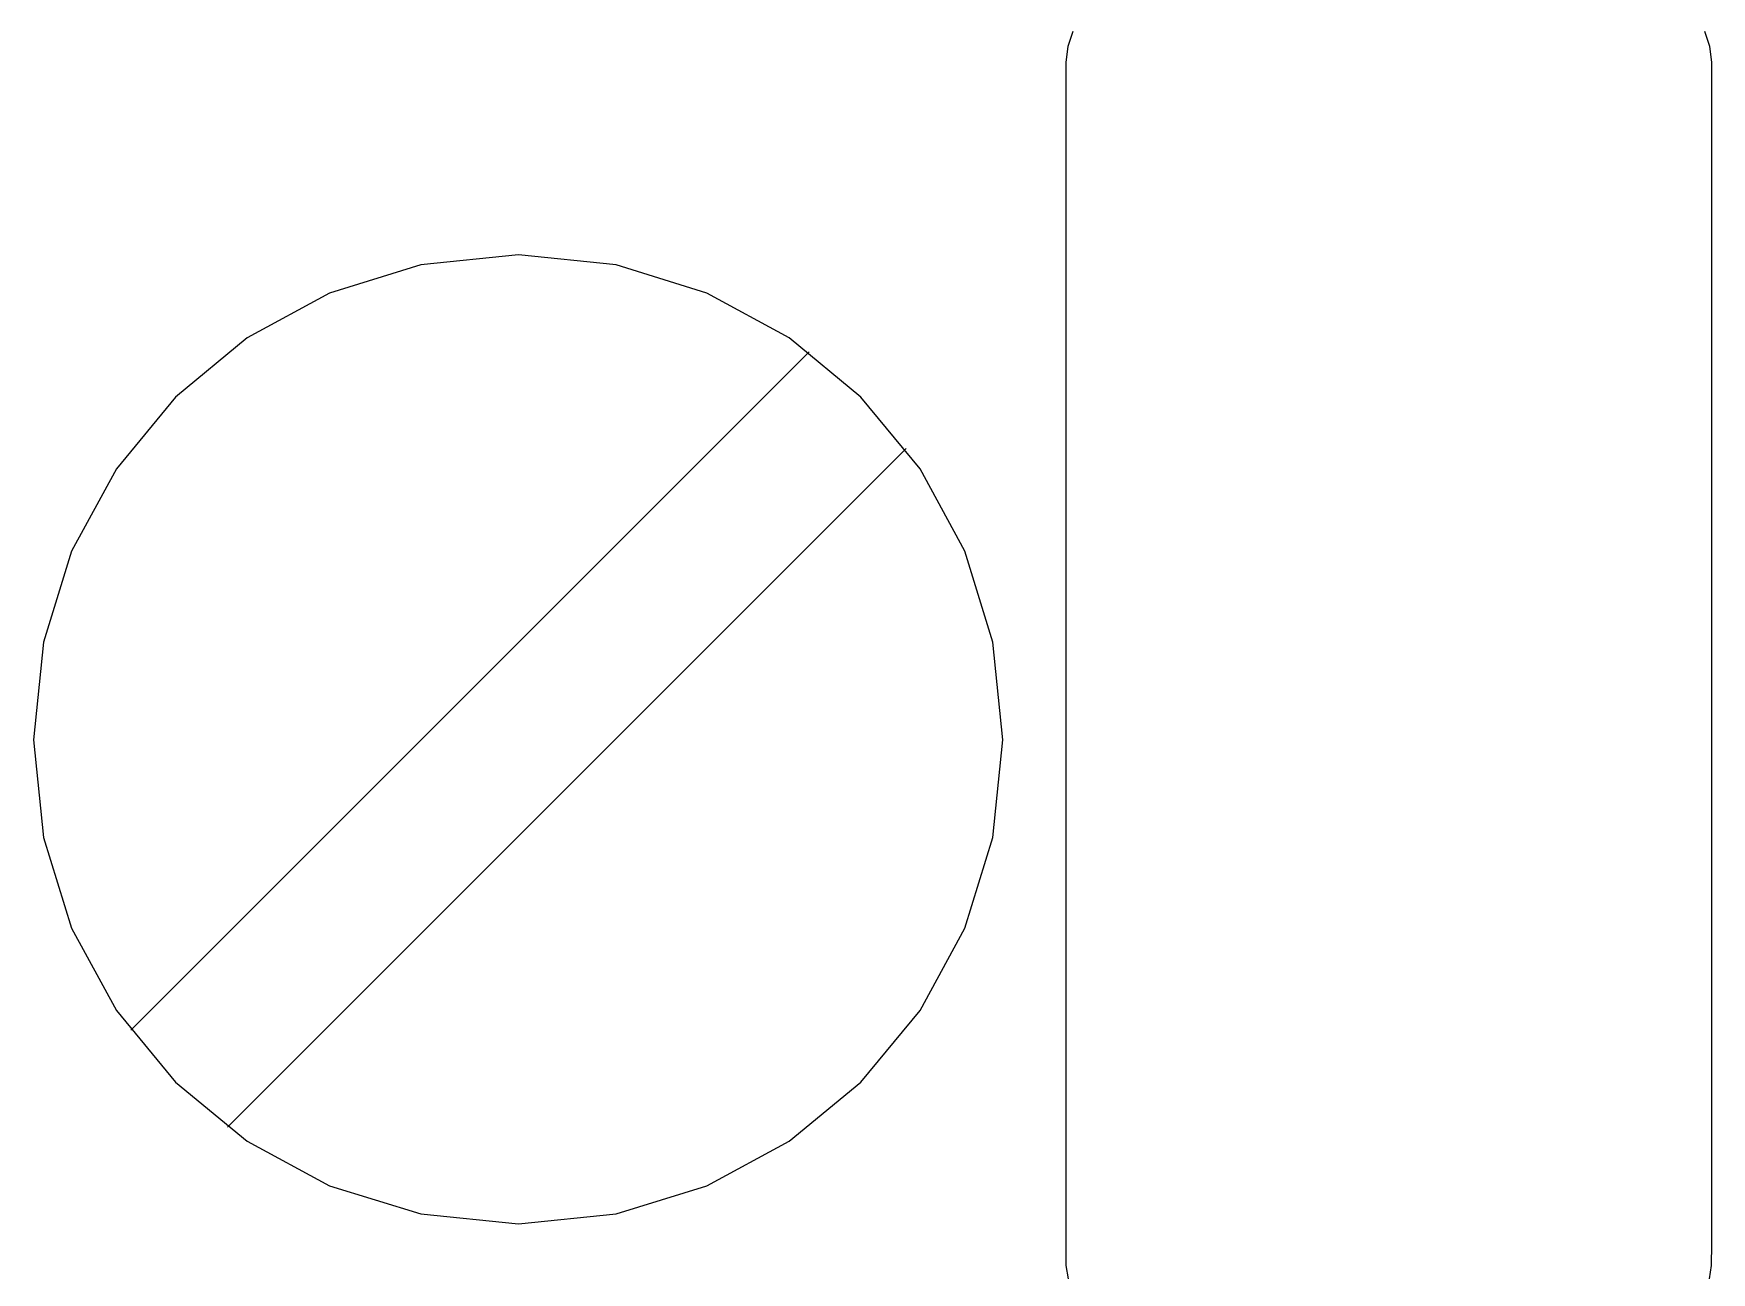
# Model space of a CAD drawing. Extents: x 1 to 47.7, y 0.2 to 35.
# Drawn here: x 29.703 to 30.282, y 11.489 to 11.917 of the extents above; entities that cross this region are included whole.
import ezdxf

# ---------------------------------------------------------------- set-up
doc = ezdxf.new("R2010")
doc.units = 0
doc.header["$MEASUREMENT"] = 0
for name, color, linetype in [('5_1___24__TARGET_LEDS___12', 7, 'CONTINUOUS'), ('6_2___8__INDEPENDENT_INPUT', 7, 'CONTINUOUS'), ('6_3___8__OPTOISO_INDEPENDE', 7, 'CONTINUOUS'), ('6_4___24__OPTOISO_INDEPEND', 7, 'CONTINUOUS'), ('6_5___8__INDEPENDENT_INPUT', 7, 'CONTINUOUS'), ('6_6___8__INDEPENDENT_INPUT', 7, 'CONTINUOUS'), ('6_7___8__OPTOISO_INDEPENDE', 7, 'CONTINUOUS'), ('6_8___8__OPTOISO_INDEPENDE', 7, 'CONTINUOUS')]:
    doc.layers.add(name, color=color, linetype=linetype)

msp = doc.modelspace()

# ---------------------------------------------------------------- linework, layer by layer
at = {"layer": '5_1___24__TARGET_LEDS___12'}
for points in [[(30.06032, 11.48699), (30.0596, 11.49163), (30.05953, 11.49912), (30.05953, 11.53136), (30.05953, 11.58544), (30.05953, 11.65311), (30.05953, 11.7261), (30.05953, 11.79613), (30.05953, 11.85494), (30.05953, 11.89427), (30.05954, 11.90702), (30.06024, 11.91258), (30.06196, 11.91777)], [(30.27994, 11.91777), (30.28166, 11.91258), (30.28236, 11.90702), (30.28237, 11.89427), (30.28237, 11.85494), (30.28237, 11.79613), (30.28237, 11.7261), (30.28237, 11.65311), (30.28237, 11.58544), (30.28237, 11.53136), (30.28237, 11.49912), (30.2823, 11.49161), (30.28157, 11.48695)], [(29.73658, 11.57284), (29.97085, 11.80711)], [(29.77, 11.53942), (30.00427, 11.77369)]]:
    msp.add_lwpolyline(points, dxfattribs=at)
msp.add_lwpolyline([(29.703, 11.67308), (29.7064, 11.63939), (29.71615, 11.60803), (29.73159, 11.57964), (29.75203, 11.55492), (29.7768, 11.53452), (29.80524, 11.51913), (29.83667, 11.50939), (29.87043, 11.506), (29.90413, 11.50939), (29.93552, 11.51913), (29.96393, 11.53452), (29.98869, 11.55492), (30.00911, 11.57964), (30.02454, 11.60803), (30.03429, 11.63939), (30.03769, 11.67308), (30.03429, 11.70678), (30.02454, 11.7382), (30.00911, 11.76664), (29.98869, 11.79143), (29.96393, 11.81189), (29.93552, 11.82735), (29.90413, 11.83712), (29.87043, 11.84053), (29.83667, 11.83712), (29.80524, 11.82735), (29.7768, 11.81189), (29.75203, 11.79143), (29.73159, 11.76664), (29.71615, 11.7382), (29.7064, 11.70678)], close=True, dxfattribs=at)
at = {"layer": '6_2___8__INDEPENDENT_INPUT'}
for points in [[(30.06032, 11.48699), (30.0596, 11.49163), (30.05953, 11.49912), (30.05953, 11.53136), (30.05953, 11.58544), (30.05953, 11.65311), (30.05953, 11.7261), (30.05953, 11.79613), (30.05953, 11.85494), (30.05953, 11.89427), (30.05954, 11.90702), (30.06024, 11.91258), (30.06196, 11.91777)], [(30.27994, 11.91777), (30.28166, 11.91258), (30.28236, 11.90702), (30.28237, 11.89427), (30.28237, 11.85494), (30.28237, 11.79613), (30.28237, 11.7261), (30.28237, 11.65311), (30.28237, 11.58544), (30.28237, 11.53136), (30.28237, 11.49912), (30.2823, 11.49161), (30.28157, 11.48695)], [(29.73658, 11.57284), (29.97085, 11.80711)], [(29.77, 11.53942), (30.00427, 11.77369)]]:
    msp.add_lwpolyline(points, dxfattribs=at)
msp.add_lwpolyline([(29.703, 11.67308), (29.7064, 11.63939), (29.71615, 11.60803), (29.73159, 11.57964), (29.75203, 11.55492), (29.7768, 11.53452), (29.80524, 11.51913), (29.83667, 11.50939), (29.87043, 11.506), (29.90413, 11.50939), (29.93552, 11.51913), (29.96393, 11.53452), (29.98869, 11.55492), (30.00911, 11.57964), (30.02454, 11.60803), (30.03429, 11.63939), (30.03769, 11.67308), (30.03429, 11.70678), (30.02454, 11.7382), (30.00911, 11.76664), (29.98869, 11.79143), (29.96393, 11.81189), (29.93552, 11.82735), (29.90413, 11.83712), (29.87043, 11.84053), (29.83667, 11.83712), (29.80524, 11.82735), (29.7768, 11.81189), (29.75203, 11.79143), (29.73159, 11.76664), (29.71615, 11.7382), (29.7064, 11.70678)], close=True, dxfattribs=at)
at = {"layer": '6_3___8__OPTOISO_INDEPENDE'}
for points in [[(30.06032, 11.48699), (30.0596, 11.49163), (30.05953, 11.49912), (30.05953, 11.53136), (30.05953, 11.58544), (30.05953, 11.65311), (30.05953, 11.7261), (30.05953, 11.79613), (30.05953, 11.85494), (30.05953, 11.89427), (30.05954, 11.90702), (30.06024, 11.91258), (30.06196, 11.91777)], [(30.27994, 11.91777), (30.28166, 11.91258), (30.28236, 11.90702), (30.28237, 11.89427), (30.28237, 11.85494), (30.28237, 11.79613), (30.28237, 11.7261), (30.28237, 11.65311), (30.28237, 11.58544), (30.28237, 11.53136), (30.28237, 11.49912), (30.2823, 11.49161), (30.28157, 11.48695)], [(29.73658, 11.57284), (29.97085, 11.80711)], [(29.77, 11.53942), (30.00427, 11.77369)]]:
    msp.add_lwpolyline(points, dxfattribs=at)
msp.add_lwpolyline([(29.703, 11.67308), (29.7064, 11.63939), (29.71615, 11.60803), (29.73159, 11.57964), (29.75203, 11.55492), (29.7768, 11.53452), (29.80524, 11.51913), (29.83667, 11.50939), (29.87043, 11.506), (29.90413, 11.50939), (29.93552, 11.51913), (29.96393, 11.53452), (29.98869, 11.55492), (30.00911, 11.57964), (30.02454, 11.60803), (30.03429, 11.63939), (30.03769, 11.67308), (30.03429, 11.70678), (30.02454, 11.7382), (30.00911, 11.76664), (29.98869, 11.79143), (29.96393, 11.81189), (29.93552, 11.82735), (29.90413, 11.83712), (29.87043, 11.84053), (29.83667, 11.83712), (29.80524, 11.82735), (29.7768, 11.81189), (29.75203, 11.79143), (29.73159, 11.76664), (29.71615, 11.7382), (29.7064, 11.70678)], close=True, dxfattribs=at)
at = {"layer": '6_4___24__OPTOISO_INDEPEND'}
for points in [[(30.06032, 11.48699), (30.0596, 11.49163), (30.05953, 11.49912), (30.05953, 11.53136), (30.05953, 11.58544), (30.05953, 11.65311), (30.05953, 11.7261), (30.05953, 11.79613), (30.05953, 11.85494), (30.05953, 11.89427), (30.05954, 11.90702), (30.06024, 11.91258), (30.06196, 11.91777)], [(30.27994, 11.91777), (30.28166, 11.91258), (30.28236, 11.90702), (30.28237, 11.89427), (30.28237, 11.85494), (30.28237, 11.79613), (30.28237, 11.7261), (30.28237, 11.65311), (30.28237, 11.58544), (30.28237, 11.53136), (30.28237, 11.49912), (30.2823, 11.49161), (30.28157, 11.48695)], [(29.73658, 11.57284), (29.97085, 11.80711)], [(29.77, 11.53942), (30.00427, 11.77369)]]:
    msp.add_lwpolyline(points, dxfattribs=at)
msp.add_lwpolyline([(29.703, 11.67308), (29.7064, 11.63939), (29.71615, 11.60803), (29.73159, 11.57964), (29.75203, 11.55492), (29.7768, 11.53452), (29.80524, 11.51913), (29.83667, 11.50939), (29.87043, 11.506), (29.90413, 11.50939), (29.93552, 11.51913), (29.96393, 11.53452), (29.98869, 11.55492), (30.00911, 11.57964), (30.02454, 11.60803), (30.03429, 11.63939), (30.03769, 11.67308), (30.03429, 11.70678), (30.02454, 11.7382), (30.00911, 11.76664), (29.98869, 11.79143), (29.96393, 11.81189), (29.93552, 11.82735), (29.90413, 11.83712), (29.87043, 11.84053), (29.83667, 11.83712), (29.80524, 11.82735), (29.7768, 11.81189), (29.75203, 11.79143), (29.73159, 11.76664), (29.71615, 11.7382), (29.7064, 11.70678)], close=True, dxfattribs=at)
at = {"layer": '6_5___8__INDEPENDENT_INPUT'}
for points in [[(30.06032, 11.48699), (30.0596, 11.49163), (30.05953, 11.49912), (30.05953, 11.53136), (30.05953, 11.58544), (30.05953, 11.65311), (30.05953, 11.7261), (30.05953, 11.79613), (30.05953, 11.85494), (30.05953, 11.89427), (30.05954, 11.90702), (30.06024, 11.91258), (30.06196, 11.91777)], [(30.27994, 11.91777), (30.28166, 11.91258), (30.28236, 11.90702), (30.28237, 11.89427), (30.28237, 11.85494), (30.28237, 11.79613), (30.28237, 11.7261), (30.28237, 11.65311), (30.28237, 11.58544), (30.28237, 11.53136), (30.28237, 11.49912), (30.2823, 11.49161), (30.28157, 11.48695)], [(29.73658, 11.57284), (29.97085, 11.80711)], [(29.77, 11.53942), (30.00427, 11.77369)]]:
    msp.add_lwpolyline(points, dxfattribs=at)
msp.add_lwpolyline([(29.703, 11.67308), (29.7064, 11.63939), (29.71615, 11.60803), (29.73159, 11.57964), (29.75203, 11.55492), (29.7768, 11.53452), (29.80524, 11.51913), (29.83667, 11.50939), (29.87043, 11.506), (29.90413, 11.50939), (29.93552, 11.51913), (29.96393, 11.53452), (29.98869, 11.55492), (30.00911, 11.57964), (30.02454, 11.60803), (30.03429, 11.63939), (30.03769, 11.67308), (30.03429, 11.70678), (30.02454, 11.7382), (30.00911, 11.76664), (29.98869, 11.79143), (29.96393, 11.81189), (29.93552, 11.82735), (29.90413, 11.83712), (29.87043, 11.84053), (29.83667, 11.83712), (29.80524, 11.82735), (29.7768, 11.81189), (29.75203, 11.79143), (29.73159, 11.76664), (29.71615, 11.7382), (29.7064, 11.70678)], close=True, dxfattribs=at)
at = {"layer": '6_6___8__INDEPENDENT_INPUT'}
for points in [[(30.06032, 11.48699), (30.0596, 11.49163), (30.05953, 11.49912), (30.05953, 11.53136), (30.05953, 11.58544), (30.05953, 11.65311), (30.05953, 11.7261), (30.05953, 11.79613), (30.05953, 11.85494), (30.05953, 11.89427), (30.05954, 11.90702), (30.06024, 11.91258), (30.06196, 11.91777)], [(30.27994, 11.91777), (30.28166, 11.91258), (30.28236, 11.90702), (30.28237, 11.89427), (30.28237, 11.85494), (30.28237, 11.79613), (30.28237, 11.7261), (30.28237, 11.65311), (30.28237, 11.58544), (30.28237, 11.53136), (30.28237, 11.49912), (30.2823, 11.49161), (30.28157, 11.48695)], [(29.73658, 11.57284), (29.97085, 11.80711)], [(29.77, 11.53942), (30.00427, 11.77369)]]:
    msp.add_lwpolyline(points, dxfattribs=at)
msp.add_lwpolyline([(29.703, 11.67308), (29.7064, 11.63939), (29.71615, 11.60803), (29.73159, 11.57964), (29.75203, 11.55492), (29.7768, 11.53452), (29.80524, 11.51913), (29.83667, 11.50939), (29.87043, 11.506), (29.90413, 11.50939), (29.93552, 11.51913), (29.96393, 11.53452), (29.98869, 11.55492), (30.00911, 11.57964), (30.02454, 11.60803), (30.03429, 11.63939), (30.03769, 11.67308), (30.03429, 11.70678), (30.02454, 11.7382), (30.00911, 11.76664), (29.98869, 11.79143), (29.96393, 11.81189), (29.93552, 11.82735), (29.90413, 11.83712), (29.87043, 11.84053), (29.83667, 11.83712), (29.80524, 11.82735), (29.7768, 11.81189), (29.75203, 11.79143), (29.73159, 11.76664), (29.71615, 11.7382), (29.7064, 11.70678)], close=True, dxfattribs=at)
at = {"layer": '6_7___8__OPTOISO_INDEPENDE'}
for points in [[(30.06032, 11.48699), (30.0596, 11.49163), (30.05953, 11.49912), (30.05953, 11.53136), (30.05953, 11.58544), (30.05953, 11.65311), (30.05953, 11.7261), (30.05953, 11.79613), (30.05953, 11.85494), (30.05953, 11.89427), (30.05954, 11.90702), (30.06024, 11.91258), (30.06196, 11.91777)], [(30.27994, 11.91777), (30.28166, 11.91258), (30.28236, 11.90702), (30.28237, 11.89427), (30.28237, 11.85494), (30.28237, 11.79613), (30.28237, 11.7261), (30.28237, 11.65311), (30.28237, 11.58544), (30.28237, 11.53136), (30.28237, 11.49912), (30.2823, 11.49161), (30.28157, 11.48695)], [(29.73658, 11.57284), (29.97085, 11.80711)], [(29.77, 11.53942), (30.00427, 11.77369)]]:
    msp.add_lwpolyline(points, dxfattribs=at)
msp.add_lwpolyline([(29.703, 11.67308), (29.7064, 11.63939), (29.71615, 11.60803), (29.73159, 11.57964), (29.75203, 11.55492), (29.7768, 11.53452), (29.80524, 11.51913), (29.83667, 11.50939), (29.87043, 11.506), (29.90413, 11.50939), (29.93552, 11.51913), (29.96393, 11.53452), (29.98869, 11.55492), (30.00911, 11.57964), (30.02454, 11.60803), (30.03429, 11.63939), (30.03769, 11.67308), (30.03429, 11.70678), (30.02454, 11.7382), (30.00911, 11.76664), (29.98869, 11.79143), (29.96393, 11.81189), (29.93552, 11.82735), (29.90413, 11.83712), (29.87043, 11.84053), (29.83667, 11.83712), (29.80524, 11.82735), (29.7768, 11.81189), (29.75203, 11.79143), (29.73159, 11.76664), (29.71615, 11.7382), (29.7064, 11.70678)], close=True, dxfattribs=at)
at = {"layer": '6_8___8__OPTOISO_INDEPENDE'}
for points in [[(30.06032, 11.48699), (30.0596, 11.49163), (30.05953, 11.49912), (30.05953, 11.53136), (30.05953, 11.58544), (30.05953, 11.65311), (30.05953, 11.7261), (30.05953, 11.79613), (30.05953, 11.85494), (30.05953, 11.89427), (30.05954, 11.90702), (30.06024, 11.91258), (30.06196, 11.91777)], [(30.27994, 11.91777), (30.28166, 11.91258), (30.28236, 11.90702), (30.28237, 11.89427), (30.28237, 11.85494), (30.28237, 11.79613), (30.28237, 11.7261), (30.28237, 11.65311), (30.28237, 11.58544), (30.28237, 11.53136), (30.28237, 11.49912), (30.2823, 11.49161), (30.28157, 11.48695)], [(29.73658, 11.57284), (29.97085, 11.80711)], [(29.77, 11.53942), (30.00427, 11.77369)]]:
    msp.add_lwpolyline(points, dxfattribs=at)
msp.add_lwpolyline([(29.703, 11.67308), (29.7064, 11.63939), (29.71615, 11.60803), (29.73159, 11.57964), (29.75203, 11.55492), (29.7768, 11.53452), (29.80524, 11.51913), (29.83667, 11.50939), (29.87043, 11.506), (29.90413, 11.50939), (29.93552, 11.51913), (29.96393, 11.53452), (29.98869, 11.55492), (30.00911, 11.57964), (30.02454, 11.60803), (30.03429, 11.63939), (30.03769, 11.67308), (30.03429, 11.70678), (30.02454, 11.7382), (30.00911, 11.76664), (29.98869, 11.79143), (29.96393, 11.81189), (29.93552, 11.82735), (29.90413, 11.83712), (29.87043, 11.84053), (29.83667, 11.83712), (29.80524, 11.82735), (29.7768, 11.81189), (29.75203, 11.79143), (29.73159, 11.76664), (29.71615, 11.7382), (29.7064, 11.70678)], close=True, dxfattribs=at)

doc.saveas('drawing.dxf')
